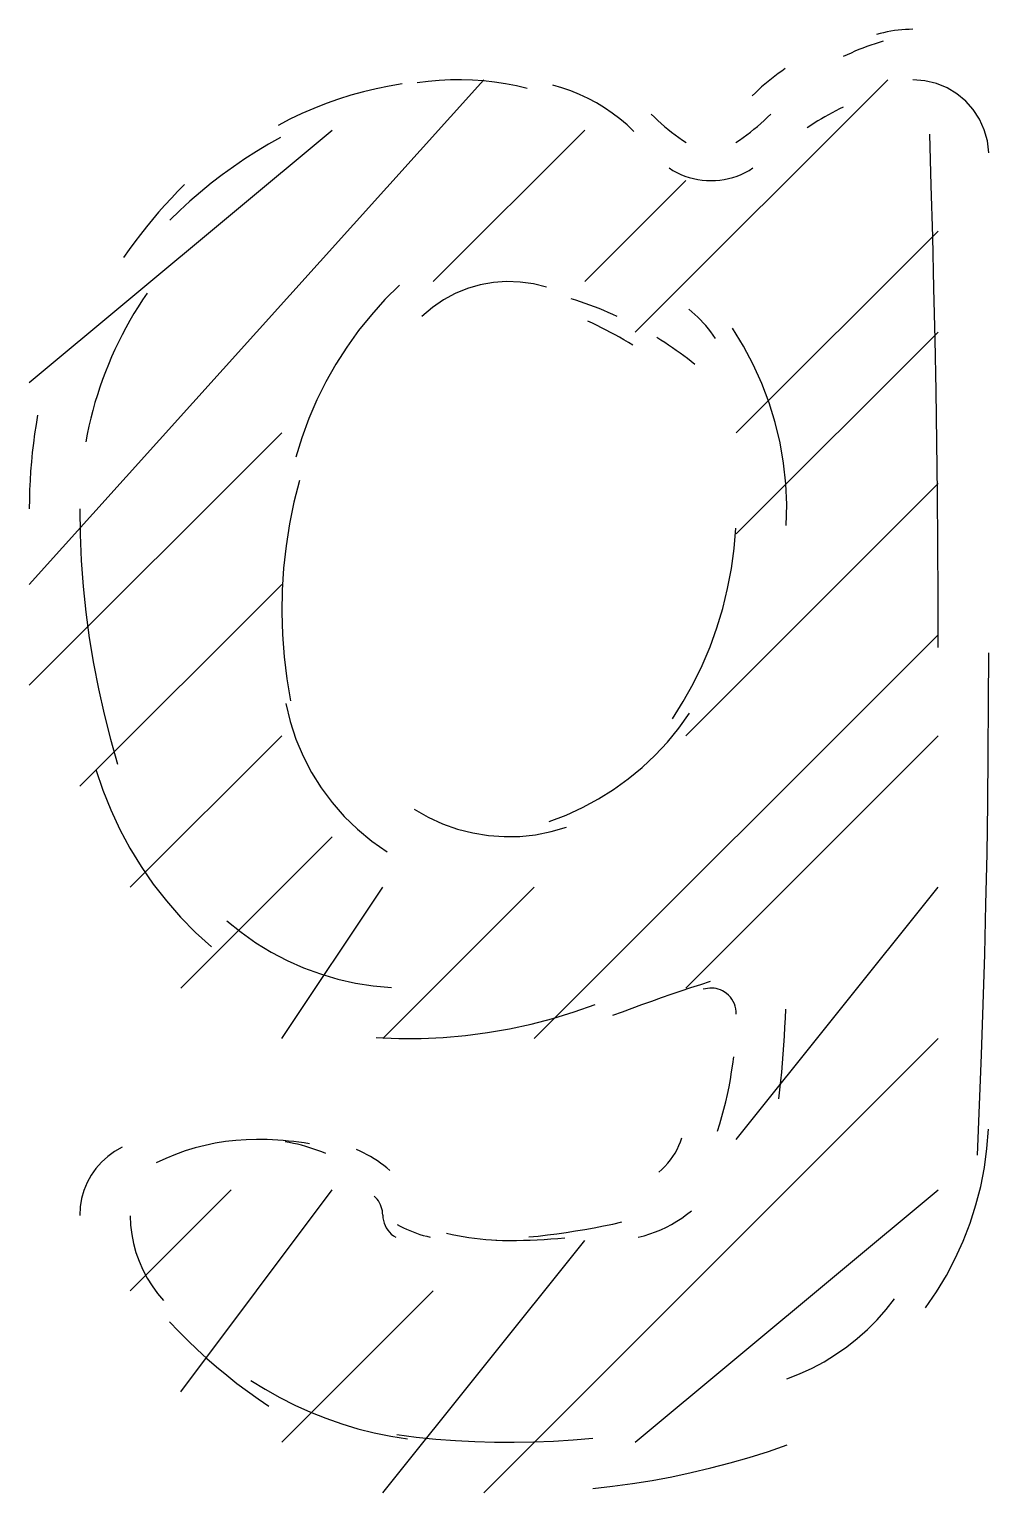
# Model space of a CAD drawing. Header units: millimetres. Extents: x 43 to 1147, y -811 to -31.
# Drawn here: x 773.8 to 776.08, y -789.76 to -786.28 of the extents above; entities that cross this region are included whole.
import ezdxf

# ---------------------------------------------------------------- set-up
doc = ezdxf.new("R2010")
doc.units = ezdxf.units.MM
doc.layers.add('EDITED_LINES', color=4, linetype='Continuous')

msp = doc.modelspace()

# ---------------------------------------------------------------- linework, layer by layer
at = {"layer": 'EDITED_LINES'}
for p, q in [((775.8218, -786.2904), (775.8133, -786.2928)), ((775.8303, -786.2882), (775.8218, -786.2904)), ((775.8389, -786.2863), (775.8303, -786.2882)), ((775.8475, -786.2846), (775.8389, -786.2863)), ((775.8562, -786.2832), (775.8475, -786.2846)), ((775.8649, -786.2821), (775.8562, -786.2832)), ((775.8736, -786.2812), (775.8649, -786.2821)), ((775.8824, -786.2805), (775.8736, -786.2812)), ((775.8912, -786.2802), (775.8824, -786.2805)), ((775.9, -786.28), (775.8912, -786.2802)), ((775.7622, -786.3324), (775.7529, -786.3365)), ((775.7717, -786.3285), (775.7622, -786.3324)), ((775.7811, -786.3247), (775.7717, -786.3285)), ((775.7907, -786.3211), (775.7811, -786.3247)), ((775.8002, -786.3176), (775.7907, -786.3211)), ((775.8099, -786.3143), (775.8002, -786.3176)), ((775.8196, -786.3111), (775.8099, -786.3143)), ((775.8293, -786.3081), (775.8196, -786.3111)), ((775.7436, -786.3407), (775.7344, -786.345)), ((775.7529, -786.3365), (775.7436, -786.3407)), ((773.8, -787.6), (774.88, -786.4)), ((774.7481, -786.4039), (774.7219, -786.4073)), ((774.7743, -786.4016), (774.7481, -786.4039)), ((774.8006, -786.4003), (774.7743, -786.4016)), ((774.8269, -786.4), (774.8006, -786.4003)), ((774.8532, -786.4008), (774.8269, -786.4)), ((774.8794, -786.4027), (774.8532, -786.4008)), ((774.9056, -786.4056), (774.8794, -786.4027)), ((774.9316, -786.4095), (774.9056, -786.4056)), ((775.24, -787), (775.84, -786.4)), ((775.5557, -786.404), (775.5479, -786.4105)), ((775.5636, -786.3976), (775.5557, -786.404)), ((775.5716, -786.3913), (775.5636, -786.3976)), ((775.5797, -786.3852), (775.5716, -786.3913)), ((775.588, -786.3793), (775.5797, -786.3852)), ((775.5963, -786.3735), (775.588, -786.3793)), ((775.9285, -786.4023), (775.9, -786.4)), ((775.9557, -786.4088), (775.9285, -786.4023)), ((774.5643, -786.4371), (774.5346, -786.4464)), ((774.5944, -786.4287), (774.5643, -786.4371)), ((774.6247, -786.4214), (774.5944, -786.4287)), ((774.6554, -786.4152), (774.6247, -786.4214)), ((774.6862, -786.41), (774.6554, -786.4152)), ((774.9575, -786.4145), (774.9316, -786.4095)), ((774.9832, -786.4205), (774.9575, -786.4145)), ((775.0656, -786.4192), (775.0438, -786.413)), ((775.0869, -786.4265), (775.0656, -786.4192)), ((775.1077, -786.4349), (775.0869, -786.4265)), ((775.128, -786.4444), (775.1077, -786.4349)), ((775.5254, -786.431), (775.5181, -786.4382)), ((775.5328, -786.4241), (775.5254, -786.431)), ((775.5403, -786.4172), (775.5328, -786.4241)), ((775.5479, -786.4105), (775.5403, -786.4172)), ((775.9811, -786.4193), (775.9557, -786.4088)), ((776.0044, -786.4334), (775.9811, -786.4193)), ((776.0252, -786.4507), (776.0044, -786.4334)), ((774.4761, -786.4683), (774.4475, -786.4807)), ((774.5052, -786.4568), (774.4761, -786.4683)), ((774.5346, -786.4464), (774.5052, -786.4568)), ((775.1478, -786.455), (775.128, -786.4444)), ((775.167, -786.4666), (775.1478, -786.455)), ((775.1855, -786.4793), (775.167, -786.4666)), ((775.7167, -786.4738), (775.7079, -786.4784)), ((775.7255, -786.4694), (775.7167, -786.4738)), ((775.7344, -786.465), (775.7255, -786.4694)), ((776.0432, -786.471), (776.0252, -786.4507)), ((776.058, -786.4938), (776.0432, -786.471)), ((774.4193, -786.4941), (774.3915, -786.5085)), ((774.4475, -786.4807), (774.4193, -786.4941)), ((775.2034, -786.4929), (775.1855, -786.4793)), ((775.2206, -786.5075), (775.2034, -786.4929)), ((775.2369, -786.523), (775.2206, -786.5075)), ((775.2781, -786.4818), (775.2858, -786.4893)), ((775.2858, -786.4893), (775.2936, -786.4967)), ((775.2936, -786.4967), (775.3015, -786.5039)), ((775.3015, -786.5039), (775.3096, -786.5109)), ((775.5304, -786.5109), (775.5384, -786.5039)), ((775.5384, -786.5039), (775.5464, -786.4967)), ((775.5464, -786.4967), (775.5542, -786.4893)), ((775.5542, -786.4893), (775.5618, -786.4818)), ((775.657, -786.5087), (775.6488, -786.5142)), ((775.6653, -786.5034), (775.657, -786.5087)), ((775.6737, -786.4981), (775.6653, -786.5034)), ((775.6822, -786.493), (775.6737, -786.4981)), ((775.6907, -786.488), (775.6822, -786.493)), ((775.6993, -786.4832), (775.6907, -786.488)), ((775.7079, -786.4784), (775.6993, -786.4832)), ((776.0693, -786.5188), (776.058, -786.4938)), ((773.8, -787.12), (774.52, -786.52)), ((774.3972, -786.5375), (774.3684, -786.5536)), ((774.76, -786.88), (775.12, -786.52)), ((775.3096, -786.5109), (775.3178, -786.5177)), ((775.3178, -786.5177), (775.3262, -786.5244)), ((775.3262, -786.5244), (775.3346, -786.531)), ((775.3346, -786.531), (775.3433, -786.5373)), ((775.3433, -786.5373), (775.352, -786.5435)), ((775.352, -786.5435), (775.3608, -786.5496)), ((775.4791, -786.5496), (775.488, -786.5435)), ((775.488, -786.5435), (775.4967, -786.5373)), ((775.4967, -786.5373), (775.5053, -786.531)), ((775.5053, -786.531), (775.5138, -786.5244)), ((775.5138, -786.5244), (775.5221, -786.5177)), ((775.5221, -786.5177), (775.5304, -786.5109)), ((775.9436, -786.6517), (775.9398, -786.5297)), ((776.0767, -786.5457), (776.0693, -786.5188)), ((774.3401, -786.5706), (774.3124, -786.5883)), ((774.3684, -786.5536), (774.3401, -786.5706)), ((776.0799, -786.5742), (776.0767, -786.5457)), ((774.2851, -786.6068), (774.2584, -786.6262)), ((774.3124, -786.5883), (774.2851, -786.6068)), ((775.3203, -786.6099), (775.3293, -786.6155)), ((775.5107, -786.6155), (775.5197, -786.6099)), ((774.1691, -786.649), (774.1532, -786.6652)), ((774.2323, -786.6462), (774.2068, -786.6671)), ((774.2584, -786.6262), (774.2323, -786.6462)), ((775.12, -786.88), (775.36, -786.64)), ((775.3293, -786.6155), (775.3386, -786.6205)), ((775.3386, -786.6205), (775.3481, -786.625)), ((775.3481, -786.625), (775.3579, -786.629)), ((775.3579, -786.629), (775.3679, -786.6323)), ((775.3679, -786.6323), (775.3781, -786.6351)), ((775.3781, -786.6351), (775.3884, -786.6372)), ((775.3884, -786.6372), (775.3988, -786.6388)), ((775.3988, -786.6388), (775.4094, -786.6397)), ((775.4094, -786.6397), (775.42, -786.64)), ((775.42, -786.64), (775.4306, -786.6397)), ((775.4306, -786.6397), (775.4411, -786.6388)), ((775.4411, -786.6388), (775.4516, -786.6372)), ((775.4516, -786.6372), (775.4619, -786.6351)), ((775.4619, -786.6351), (775.4721, -786.6323)), ((775.4721, -786.6323), (775.482, -786.629)), ((775.482, -786.629), (775.4918, -786.625)), ((775.4918, -786.625), (775.5014, -786.6205)), ((775.5014, -786.6205), (775.5107, -786.6155)), ((774.1376, -786.6816), (774.1223, -786.6983)), ((774.1532, -786.6652), (774.1376, -786.6816)), ((774.2068, -786.6671), (774.1819, -786.6886)), ((775.9469, -786.7738), (775.9436, -786.6517)), ((774.1074, -786.7153), (774.0927, -786.7325)), ((774.1223, -786.6983), (774.1074, -786.7153)), ((774.1576, -786.7109), (774.1339, -786.7339)), ((774.1819, -786.6886), (774.1576, -786.7109)), ((774.0784, -786.75), (774.0643, -786.7678)), ((774.0927, -786.7325), (774.0784, -786.75)), ((774.0506, -786.7858), (774.0372, -786.8041)), ((774.0643, -786.7678), (774.0506, -786.7858)), ((775.48, -787.24), (775.96, -786.76)), ((775.9499, -786.8958), (775.9469, -786.7738)), ((774.0372, -786.8041), (774.0242, -786.8226)), ((774.6794, -786.8882), (774.6451, -786.9226)), ((774.8718, -786.8879), (774.8415, -786.8966)), ((774.9029, -786.8823), (774.8718, -786.8879)), ((774.9344, -786.8801), (774.9029, -786.8823)), ((774.9662, -786.8811), (774.9344, -786.8801)), ((774.9979, -786.8856), (774.9662, -786.8811)), ((775.0293, -786.8936), (774.9979, -786.8856)), ((774.0693, -786.9236), (774.0588, -786.9398)), ((774.0801, -786.9075), (774.0693, -786.9236)), ((774.6451, -786.9226), (774.6129, -786.9587)), ((774.7843, -786.9236), (774.7578, -786.9417)), ((774.8123, -786.9086), (774.7843, -786.9236)), ((774.8415, -786.8966), (774.8123, -786.9086)), ((775.0991, -786.9244), (775.088, -786.9208)), ((775.1102, -786.9281), (775.0991, -786.9244)), ((775.9525, -787.0178), (775.9499, -786.8958)), ((774.0487, -786.9562), (774.0389, -786.9729)), ((774.0588, -786.9398), (774.0487, -786.9562)), ((774.6129, -786.9587), (774.5827, -786.9964)), ((774.7578, -786.9417), (774.7332, -786.9627)), ((775.1213, -786.932), (775.1102, -786.9281)), ((775.1323, -786.936), (775.1213, -786.932)), ((775.1433, -786.9401), (775.1323, -786.936)), ((775.1542, -786.9444), (775.1433, -786.9401)), ((775.165, -786.9488), (775.1542, -786.9444)), ((775.1758, -786.9534), (775.165, -786.9488)), ((775.1865, -786.9581), (775.1758, -786.9534)), ((775.1972, -786.9629), (775.1865, -786.9581)), ((775.3746, -786.9516), (775.3673, -786.9456)), ((775.3816, -786.9579), (775.3746, -786.9516)), ((775.3885, -786.9643), (775.3816, -786.9579)), ((774.0295, -786.9898), (774.0205, -787.0068)), ((774.0389, -786.9729), (774.0295, -786.9898)), ((774.5827, -786.9964), (774.5546, -787.0356)), ((775.1384, -786.9791), (775.1275, -786.9739)), ((775.1493, -786.9843), (775.1384, -786.9791)), ((775.1601, -786.9897), (775.1493, -786.9843)), ((775.1709, -786.9952), (775.1601, -786.9897)), ((775.1815, -787.0009), (775.1709, -786.9952)), ((775.3952, -786.9709), (775.3885, -786.9643)), ((775.4016, -786.9778), (775.3952, -786.9709)), ((775.4078, -786.9848), (775.4016, -786.9778)), ((775.4139, -786.9921), (775.4078, -786.9848)), ((775.4196, -786.9995), (775.4139, -786.9921)), ((775.4974, -787.0332), (775.4714, -786.9908)), ((774.0118, -787.0241), (774.0035, -787.0415)), ((774.0205, -787.0068), (774.0118, -787.0241)), ((775.1922, -787.0066), (775.1815, -787.0009)), ((775.2027, -787.0125), (775.1922, -787.0066)), ((775.2132, -787.0185), (775.2027, -787.0125)), ((775.2236, -787.0247), (775.2132, -787.0185)), ((775.2339, -787.0309), (775.2236, -787.0247)), ((775.3006, -787.019), (775.2911, -787.0132)), ((775.3099, -787.025), (775.3006, -787.019)), ((775.3192, -787.0311), (775.3099, -787.025)), ((775.3284, -787.0373), (775.3192, -787.0311)), ((775.4252, -787.0072), (775.4196, -786.9995)), ((775.4305, -787.015), (775.4252, -787.0072)), ((775.48, -787.48), (775.96, -787)), ((775.9547, -787.1399), (775.9525, -787.0178)), ((773.9955, -787.0591), (773.988, -787.0769)), ((774.0035, -787.0415), (773.9955, -787.0591)), ((774.5546, -787.0356), (774.5287, -787.0762)), ((775.3375, -787.0437), (775.3284, -787.0373)), ((775.3465, -787.0501), (775.3375, -787.0437)), ((775.3555, -787.0567), (775.3465, -787.0501)), ((775.3644, -787.0633), (775.3555, -787.0567)), ((775.3732, -787.0701), (775.3644, -787.0633)), ((775.5206, -787.077), (775.4974, -787.0332)), ((773.9808, -787.0948), (773.974, -787.1129)), ((773.988, -787.0769), (773.9808, -787.0948)), ((774.5287, -787.0762), (774.5049, -787.1182)), ((775.3819, -787.077), (775.3732, -787.0701)), ((775.5409, -787.122), (775.5206, -787.077)), ((773.9676, -787.131), (773.9617, -787.1493)), ((773.974, -787.1129), (773.9676, -787.131)), ((774.5049, -787.1182), (774.4835, -787.1614)), ((775.5582, -787.1681), (775.5409, -787.122)), ((773.9561, -787.1677), (773.9509, -787.1863)), ((773.9617, -787.1493), (773.9561, -787.1677)), ((774.4835, -787.1614), (774.4644, -787.2057)), ((775.5727, -787.2152), (775.5582, -787.1681)), ((775.9565, -787.262), (775.9547, -787.1399)), ((773.8197, -787.198), (773.816, -787.22)), ((773.9461, -787.2049), (773.9417, -787.2237)), ((773.9509, -787.1863), (773.9461, -787.2049)), ((774.4644, -787.2057), (774.4476, -787.2512)), ((773.8, -787.84), (774.4, -787.24)), ((773.816, -787.22), (773.8126, -787.2421)), ((773.9417, -787.2237), (773.9377, -787.2425)), ((775.5841, -787.2631), (775.5727, -787.2152)), ((773.8097, -787.2642), (773.8071, -787.2864)), ((773.8126, -787.2421), (773.8097, -787.2642)), ((773.9377, -787.2425), (773.9341, -787.2614)), ((774.4476, -787.2512), (774.4333, -787.2975)), ((775.5925, -787.3117), (775.5841, -787.2631)), ((775.958, -787.384), (775.9565, -787.262)), ((773.8049, -787.3086), (773.8031, -787.3308)), ((773.8071, -787.2864), (773.8049, -787.3086)), ((773.8031, -787.3308), (773.8018, -787.3531)), ((775.5978, -787.3608), (775.5925, -787.3117)), ((773.8008, -787.3754), (773.8002, -787.3977)), ((773.8018, -787.3531), (773.8008, -787.3754)), ((774.4421, -787.3528), (774.429, -787.4043)), ((775.36, -787.96), (775.96, -787.36)), ((775.6, -787.4102), (775.5978, -787.3608)), ((773.8002, -787.3977), (773.8, -787.42)), ((774.429, -787.4043), (774.4183, -787.4563)), ((775.599, -787.46), (775.6, -787.4102)), ((775.959, -787.5061), (775.958, -787.384)), ((773.92, -787.42), (773.9209, -787.4817)), ((773.9209, -787.4817), (773.9236, -787.5433)), ((774.4183, -787.4563), (774.4101, -787.5085)), ((775.475, -787.5146), (775.4788, -787.4661)), ((774.4101, -787.5085), (774.4043, -787.5611)), ((775.4686, -787.5626), (775.475, -787.5146)), ((775.9597, -787.6282), (775.959, -787.5061)), ((773.9236, -787.5433), (773.9281, -787.6047)), ((774.4043, -787.5611), (774.4009, -787.6138)), ((775.4596, -787.6101), (775.4686, -787.5626)), ((773.92, -788.08), (774.4, -787.6)), ((773.9281, -787.6047), (773.9344, -787.666)), ((774.4009, -787.6138), (774.4, -787.6666)), ((775.4482, -787.657), (775.4596, -787.6101)), ((775.4342, -787.7032), (775.4482, -787.657)), ((775.96, -787.7502), (775.9597, -787.6282)), ((773.9344, -787.666), (773.9425, -787.727)), ((774.4, -787.6666), (774.4015, -787.7195)), ((773.9425, -787.727), (773.9524, -787.7878)), ((774.4015, -787.7195), (774.4055, -787.7723)), ((775, -788.68), (775.96, -787.72)), ((775.4178, -787.7486), (775.4342, -787.7032)), ((775.399, -787.793), (775.4178, -787.7486)), ((776.0798, -787.8822), (776.08, -787.7627)), ((773.9524, -787.7878), (773.9641, -787.8483)), ((774.4055, -787.7723), (774.412, -787.8249)), ((775.3778, -787.8365), (775.399, -787.793)), ((774.412, -787.8249), (774.4209, -787.8773)), ((773.9641, -787.8483), (773.9776, -787.9084)), ((775.3542, -787.8788), (775.3778, -787.8365)), ((774.4099, -787.8829), (774.4201, -787.926)), ((775.3283, -787.9199), (775.3542, -787.8788)), ((776.079, -788.0017), (776.0798, -787.8822)), ((773.9776, -787.9084), (773.9928, -787.9681)), ((774.4201, -787.926), (774.4337, -787.9679)), ((775.3437, -787.9417), (775.3688, -787.9066)), ((773.9928, -787.9681), (774.0098, -788.0275)), ((774.04, -788.32), (774.4, -787.96)), ((774.4337, -787.9679), (774.4506, -788.0083)), ((775.3165, -787.9749), (775.3437, -787.9417)), ((775.36, -788.56), (775.96, -787.96)), ((775.2561, -788.0354), (775.2872, -788.0062)), ((775.2872, -788.0062), (775.3165, -787.9749)), ((776.0777, -788.1212), (776.079, -788.0017)), ((773.9585, -788.0404), (773.9747, -788.089)), ((774.4506, -788.0083), (774.4707, -788.0471)), ((775.2232, -788.0626), (775.2561, -788.0354)), ((774.4707, -788.0471), (774.4937, -788.084)), ((775.1886, -788.0875), (775.2232, -788.0626)), ((773.9747, -788.089), (773.9936, -788.1365)), ((774.4937, -788.084), (774.5197, -788.119)), ((775.1147, -788.1306), (775.1524, -788.1102)), ((775.1524, -788.1102), (775.1886, -788.0875)), ((773.9936, -788.1365), (774.0151, -788.1827)), ((774.5197, -788.119), (774.5484, -788.1519)), ((774.7146, -788.1344), (774.7477, -788.1534)), ((775.0757, -788.1485), (775.1147, -788.1306)), ((776.0759, -788.2407), (776.0777, -788.1212)), ((774.5484, -788.1519), (774.5799, -788.1824)), ((774.7477, -788.1534), (774.7822, -788.1692)), ((774.7822, -788.1692), (774.8177, -788.1818)), ((775.0354, -788.1639), (775.0757, -788.1485)), ((775.0404, -788.1879), (775.077, -788.1771)), ((774.0151, -788.1827), (774.0391, -788.2275)), ((774.16, -788.56), (774.52, -788.2)), ((774.5799, -788.1824), (774.6138, -788.2104)), ((774.6138, -788.2104), (774.6502, -788.2357)), ((774.8177, -788.1818), (774.854, -788.1911)), ((774.854, -788.1911), (774.891, -788.1972)), ((774.891, -788.1972), (774.9283, -788.1999)), ((774.9283, -788.1999), (774.9658, -788.1992)), ((774.9658, -788.1992), (775.0033, -788.1953)), ((775.0033, -788.1953), (775.0404, -788.1879)), ((774.0391, -788.2275), (774.0656, -788.2709)), ((776.0735, -788.3601), (776.0759, -788.2407)), ((774.0656, -788.2709), (774.0945, -788.3127)), ((774.0945, -788.3127), (774.1258, -788.3528)), ((774.1258, -788.3528), (774.1593, -788.3912)), ((774.4, -788.68), (774.64, -788.32)), ((774.64, -788.68), (775, -788.32)), ((775.48, -788.92), (775.96, -788.32)), ((776.0705, -788.4796), (776.0735, -788.3601)), ((774.1593, -788.3912), (774.195, -788.4277)), ((774.2695, -788.4003), (774.3031, -788.4274)), ((774.195, -788.4277), (774.2329, -788.4622)), ((774.3031, -788.4274), (774.3383, -788.4521)), ((774.3383, -788.4521), (774.375, -788.4745)), ((774.375, -788.4745), (774.4129, -788.4943)), ((776.067, -788.599), (776.0705, -788.4796)), ((774.4129, -788.4943), (774.452, -788.5117)), ((774.452, -788.5117), (774.4921, -788.5264)), ((774.4921, -788.5264), (774.5332, -788.5386)), ((774.5332, -788.5386), (774.575, -788.5481)), ((774.575, -788.5481), (774.6175, -788.5549)), ((774.6175, -788.5549), (774.6605, -788.5588)), ((775.3713, -788.5598), (775.348, -788.5676)), ((775.3947, -788.5522), (775.3713, -788.5598)), ((775.4181, -788.5446), (775.3947, -788.5522)), ((775.4068, -788.5615), (775.4017, -788.5629)), ((775.4119, -788.5606), (775.4068, -788.5615)), ((775.4171, -788.5601), (775.4119, -788.5606)), ((775.4222, -788.56), (775.4171, -788.5601)), ((775.4274, -788.5605), (775.4222, -788.56)), ((775.4324, -788.5613), (775.4274, -788.5605)), ((775.4374, -788.5626), (775.4324, -788.5613)), ((775.4423, -788.5643), (775.4374, -788.5626)), ((775.2783, -788.5917), (775.2551, -788.6)), ((775.3015, -788.5835), (775.2783, -788.5917)), ((775.3247, -788.5755), (775.3015, -788.5835)), ((775.348, -788.5676), (775.3247, -788.5755)), ((775.447, -788.5665), (775.4423, -788.5643)), ((775.4516, -788.569), (775.447, -788.5665)), ((775.4569, -788.5727), (775.4516, -788.569)), ((775.4617, -788.5769), (775.4569, -788.5727)), ((775.466, -788.5815), (775.4617, -788.5769)), ((775.4698, -788.5865), (775.466, -788.5815)), ((775.473, -788.5919), (775.4698, -788.5865)), ((775.4756, -788.5975), (775.473, -788.5919)), ((775.4777, -788.6034), (775.4756, -788.5975)), ((774.9929, -788.6455), (775.0442, -788.6321)), ((775.0442, -788.6321), (775.0949, -788.6165)), ((775.0949, -788.6165), (775.145, -788.5988)), ((775.2089, -788.6169), (775.1859, -788.6255)), ((775.232, -788.6083), (775.2089, -788.6169)), ((775.2551, -788.6), (775.232, -788.6083)), ((775.4791, -788.6096), (775.4777, -788.6034)), ((775.4798, -788.6159), (775.4791, -788.6096)), ((775.4799, -788.6223), (775.4798, -788.6159)), ((775.5958, -788.653), (775.5969, -788.6317)), ((775.5969, -788.6317), (775.5978, -788.6103)), ((776.0629, -788.7185), (776.067, -788.599)), ((774.8365, -788.6726), (774.889, -788.6657)), ((774.889, -788.6657), (774.9412, -788.6567)), ((774.9412, -788.6567), (774.9929, -788.6455)), ((775.5946, -788.6744), (775.5958, -788.653)), ((774.6247, -788.6777), (774.6778, -788.6798)), ((774.6778, -788.6798), (774.7309, -788.6796)), ((774.7309, -788.6796), (774.7838, -788.6772)), ((774.7838, -788.6772), (774.8365, -788.6726)), ((774.88, -789.76), (775.96, -788.68)), ((775.5916, -788.717), (775.5932, -788.6957)), ((775.5932, -788.6957), (775.5946, -788.6744)), ((775.4717, -788.7412), (775.474, -788.7232)), ((775.5899, -788.7383), (775.5916, -788.717)), ((776.0583, -788.8379), (776.0629, -788.7185)), ((775.4661, -788.7771), (775.4691, -788.7592)), ((775.4691, -788.7592), (775.4717, -788.7412)), ((775.5859, -788.7809), (775.588, -788.7596)), ((775.588, -788.7596), (775.5899, -788.7383)), ((775.4591, -788.8127), (775.4628, -788.795)), ((775.4628, -788.795), (775.4661, -788.7771)), ((775.5814, -788.8234), (775.5837, -788.8022)), ((775.5837, -788.8022), (775.5859, -788.7809)), ((775.4506, -788.848), (775.455, -788.8304)), ((775.455, -788.8304), (775.4591, -788.8127)), ((776.0532, -788.9573), (776.0583, -788.8379)), ((775.4407, -788.8829), (775.4458, -788.8655)), ((775.4458, -788.8655), (775.4506, -788.848)), ((775.4352, -788.9003), (775.4407, -788.8829)), ((776.0757, -788.9413), (776.0792, -788.8955)), ((774.0206, -788.9384), (774.0027, -788.9485)), ((774.1939, -788.9402), (774.1703, -788.9474)), ((774.2177, -788.9341), (774.1939, -788.9402)), ((774.2418, -788.929), (774.2177, -788.9341)), ((774.2661, -788.9251), (774.2418, -788.929)), ((774.2906, -788.9223), (774.2661, -788.9251)), ((774.3152, -788.9206), (774.2906, -788.9223)), ((774.34, -788.92), (774.3152, -788.9206)), ((774.3526, -788.9201), (774.34, -788.92)), ((774.3653, -788.9204), (774.3526, -788.9201)), ((774.3779, -788.9209), (774.3653, -788.9204)), ((774.3906, -788.9216), (774.3779, -788.9209)), ((774.4032, -788.9226), (774.3906, -788.9216)), ((774.4158, -788.9237), (774.4032, -788.9226)), ((774.4178, -788.9273), (774.4078, -788.9255)), ((774.4284, -788.925), (774.4158, -788.9237)), ((774.4276, -788.9293), (774.4178, -788.9273)), ((774.4374, -788.9315), (774.4276, -788.9293)), ((774.4409, -788.9266), (774.4284, -788.925)), ((774.4472, -788.9339), (774.4374, -788.9315)), ((774.4535, -788.9283), (774.4409, -788.9266)), ((774.4569, -788.9366), (774.4472, -788.9339)), ((774.466, -788.9302), (774.4535, -788.9283)), ((774.4665, -788.9396), (774.4569, -788.9366)), ((774.4761, -788.9427), (774.4665, -788.9396)), ((774.4856, -788.9461), (774.4761, -788.9427)), ((774.495, -788.9497), (774.4856, -788.9461)), ((774.586, -788.9477), (774.5774, -788.9439)), ((775.3345, -788.9523), (775.3394, -788.9436)), ((775.3394, -788.9436), (775.3438, -788.9346)), ((775.3438, -788.9346), (775.3476, -788.9254)), ((775.3476, -788.9254), (775.351, -788.916)), ((776.0696, -788.9867), (776.0757, -788.9413)), ((773.9715, -788.9739), (773.9584, -788.9889)), ((773.9863, -788.9604), (773.9715, -788.9739)), ((774.0027, -788.9485), (773.9863, -788.9604)), ((774.1243, -788.965), (774.1018, -788.9754)), ((774.1471, -788.9557), (774.1243, -788.965)), ((774.1703, -788.9474), (774.1471, -788.9557)), ((774.5043, -788.9536), (774.495, -788.9497)), ((774.5945, -788.9518), (774.586, -788.9477)), ((774.6029, -788.9562), (774.5945, -788.9518)), ((774.6111, -788.9608), (774.6029, -788.9562)), ((774.6192, -788.9657), (774.6111, -788.9608)), ((774.6271, -788.9708), (774.6192, -788.9657)), ((774.6349, -788.9762), (774.6271, -788.9708)), ((774.6425, -788.9819), (774.6349, -788.9762)), ((775.3105, -788.9839), (775.3172, -788.9765)), ((775.3172, -788.9765), (775.3234, -788.9687)), ((775.3234, -788.9687), (775.3292, -788.9607)), ((775.3292, -788.9607), (775.3345, -788.9523)), ((773.947, -789.0052), (773.9375, -789.0226)), ((773.9584, -788.9889), (773.947, -789.0052)), ((774.6499, -788.9877), (774.6425, -788.9819)), ((774.6571, -788.9938), (774.6499, -788.9877)), ((775.296, -788.9976), (775.3034, -788.991)), ((775.3034, -788.991), (775.3105, -788.9839)), ((776.0609, -789.0315), (776.0696, -788.9867)), ((773.9299, -789.0411), (773.9244, -789.0604)), ((773.9375, -789.0226), (773.9299, -789.0411)), ((774.04, -789.28), (774.28, -789.04)), ((774.16, -789.52), (774.52, -789.04)), ((775.24, -789.64), (775.96, -789.04)), ((776.0496, -789.0756), (776.0609, -789.0315)), ((773.9211, -789.0803), (773.92, -789.1008)), ((773.9244, -789.0604), (773.9211, -789.0803)), ((774.6231, -789.0583), (774.6194, -789.0547)), ((774.6265, -789.0622), (774.6231, -789.0583)), ((774.6296, -789.0663), (774.6265, -789.0622)), ((774.6323, -789.0706), (774.6296, -789.0663)), ((774.6346, -789.0751), (774.6323, -789.0706)), ((774.6365, -789.0799), (774.6346, -789.0751)), ((774.638, -789.0847), (774.6365, -789.0799)), ((774.6391, -789.0897), (774.638, -789.0847)), ((776.0358, -789.119), (776.0496, -789.0756)), ((774.04, -789.1014), (774.0409, -789.1237)), ((774.6397, -789.0948), (774.6391, -789.0897)), ((774.64, -789.1), (774.6397, -789.0948)), ((774.64, -789.1), (774.6404, -789.1065)), ((774.6404, -789.1065), (774.6414, -789.1128)), ((774.6414, -789.1128), (774.6431, -789.1189)), ((774.6431, -789.1189), (774.6454, -789.1248)), ((775.1864, -789.121), (775.2083, -789.1161)), ((775.3264, -789.1218), (775.3387, -789.1146)), ((775.3387, -789.1146), (775.3506, -789.1068)), ((775.3506, -789.1068), (775.3621, -789.0984)), ((775.3621, -789.0984), (775.3733, -789.0894)), ((776.0194, -789.1615), (776.0358, -789.119)), ((774.0409, -789.1237), (774.0435, -789.1458)), ((774.0435, -789.1458), (774.0477, -789.1675)), ((774.6454, -789.1248), (774.6483, -789.1304)), ((774.6483, -789.1304), (774.6518, -789.1356)), ((774.6518, -789.1356), (774.6558, -789.1405)), ((774.6558, -789.1405), (774.6603, -789.145)), ((774.6603, -789.145), (774.6653, -789.1489)), ((774.6653, -789.1489), (774.6708, -789.1524)), ((774.674, -789.1221), (774.6815, -789.1261)), ((774.6815, -789.1261), (774.689, -789.1299)), ((774.689, -789.1299), (774.6967, -789.1335)), ((774.6967, -789.1335), (774.7044, -789.1368)), ((774.7044, -789.1368), (774.7122, -789.1399)), ((774.7122, -789.1399), (774.7201, -789.1429)), ((774.7201, -789.1429), (774.7281, -789.1456)), ((774.7281, -789.1456), (774.7362, -789.148)), ((774.7362, -789.148), (774.7444, -789.1503)), ((774.7444, -789.1503), (774.7526, -789.1523)), ((774.7916, -789.1431), (774.8047, -789.146)), ((774.8047, -789.146), (774.8179, -789.1486)), ((774.8179, -789.1486), (774.8312, -789.151)), ((774.8312, -789.151), (774.8445, -789.1531)), ((774.8445, -789.1531), (774.8578, -789.1549)), ((774.8578, -789.1549), (774.8712, -789.1564)), ((774.9871, -789.1519), (775.0094, -789.1496)), ((775.0094, -789.1496), (775.0316, -789.1471)), ((775.0316, -789.1471), (775.0539, -789.1442)), ((775.0397, -789.1564), (775.0561, -789.1551)), ((775.0539, -789.1442), (775.0761, -789.141)), ((775.0561, -789.1551), (775.0725, -789.1536)), ((775.0761, -789.141), (775.0982, -789.1376)), ((775.0982, -789.1376), (775.1203, -789.1339)), ((775.1203, -789.1339), (775.1424, -789.1299)), ((775.1424, -789.1299), (775.1644, -789.1256)), ((775.1644, -789.1256), (775.1864, -789.121)), ((775.2469, -789.1524), (775.2608, -789.1489)), ((775.2608, -789.1489), (775.2744, -789.1447)), ((775.2744, -789.1447), (775.2879, -789.1399)), ((775.2879, -789.1399), (775.301, -789.1345)), ((775.301, -789.1345), (775.3139, -789.1285)), ((775.3139, -789.1285), (775.3264, -789.1218)), ((774.0477, -789.1675), (774.0535, -789.1889)), ((774.0535, -789.1889), (774.0608, -789.2097)), ((774.64, -789.76), (775.12, -789.16)), ((774.8712, -789.1564), (774.8846, -789.1577)), ((774.8846, -789.1577), (774.898, -789.1587)), ((774.898, -789.1587), (774.9114, -789.1594)), ((774.9084, -789.1597), (774.9248, -789.16)), ((774.9114, -789.1594), (774.9249, -789.1599)), ((774.9248, -789.16), (774.9412, -789.16)), ((774.9412, -789.16), (774.9577, -789.1599)), ((774.9577, -789.1599), (774.9741, -789.1596)), ((774.9741, -789.1596), (774.9905, -789.1591)), ((774.9905, -789.1591), (775.0069, -789.1584)), ((775.0069, -789.1584), (775.0233, -789.1575)), ((775.0233, -789.1575), (775.0397, -789.1564)), ((776.0006, -789.203), (776.0194, -789.1615)), ((774.0608, -789.2097), (774.0696, -789.2299)), ((775.9793, -789.2433), (776.0006, -789.203)), ((774.0696, -789.2299), (774.0799, -789.2495)), ((774.0799, -789.2495), (774.0916, -789.2683)), ((775.9556, -789.2825), (775.9793, -789.2433)), ((774.0916, -789.2683), (774.1047, -789.2862)), ((774.1047, -789.2862), (774.1193, -789.3032)), ((774.4, -789.64), (774.76, -789.28)), ((775.9296, -789.3204), (775.9556, -789.2825)), ((775.8145, -789.3487), (775.8359, -789.3244)), ((775.8359, -789.3244), (775.8559, -789.2987)), ((774.1332, -789.3536), (774.1545, -789.3762)), ((775.7918, -789.3716), (775.8145, -789.3487)), ((774.1545, -789.3762), (774.1764, -789.3982)), ((774.1764, -789.3982), (774.1988, -789.4197)), ((775.7425, -789.4131), (775.7677, -789.3931)), ((775.7677, -789.3931), (775.7918, -789.3716)), ((774.1988, -789.4197), (774.2217, -789.4407)), ((775.6886, -789.4484), (775.7161, -789.4316)), ((775.7161, -789.4316), (775.7425, -789.4131)), ((774.2217, -789.4407), (774.2451, -789.461)), ((774.2451, -789.461), (774.2691, -789.4808)), ((775.6306, -789.4772), (775.6601, -789.4637)), ((775.6601, -789.4637), (775.6886, -789.4484)), ((774.2691, -789.4808), (774.2935, -789.5)), ((774.2935, -789.5), (774.3183, -789.5186)), ((774.3268, -789.4928), (774.3608, -789.514)), ((775.6003, -789.489), (775.6306, -789.4772)), ((774.3183, -789.5186), (774.3437, -789.5366)), ((774.3437, -789.5366), (774.3694, -789.5539)), ((774.3608, -789.514), (774.3957, -789.5337)), ((774.3957, -789.5337), (774.4314, -789.5518)), ((774.4314, -789.5518), (774.4679, -789.5682)), ((774.4679, -789.5682), (774.505, -789.583)), ((774.505, -789.583), (774.5427, -789.5962)), ((774.5427, -789.5962), (774.581, -789.6077)), ((774.581, -789.6077), (774.6198, -789.6174)), ((774.6198, -789.6174), (774.6591, -789.6255)), ((774.6591, -789.6255), (774.6987, -789.6318)), ((774.6732, -789.6219), (774.7195, -789.6276)), ((774.7195, -789.6276), (774.766, -789.6323)), ((774.766, -789.6323), (774.8125, -789.6359)), ((774.8125, -789.6359), (774.8591, -789.6383)), ((774.8591, -789.6383), (774.9057, -789.6397)), ((774.9057, -789.6397), (774.9524, -789.6399)), ((774.9524, -789.6399), (774.999, -789.6391)), ((774.999, -789.6391), (775.0457, -789.6371)), ((775.0457, -789.6371), (775.0923, -789.6341)), ((775.0923, -789.6341), (775.1388, -789.6299)), ((775.4653, -789.6891), (775.511, -789.6759)), ((775.511, -789.6759), (775.5563, -789.6617)), ((775.5563, -789.6617), (775.6013, -789.6463)), ((775.3732, -789.7121), (775.4194, -789.7011)), ((775.4194, -789.7011), (775.4653, -789.6891)), ((775.1388, -789.75), (775.186, -789.7447)), ((775.186, -789.7447), (775.2331, -789.7382)), ((775.2331, -789.7382), (775.28, -789.7306)), ((775.28, -789.7306), (775.3267, -789.7219)), ((775.3267, -789.7219), (775.3732, -789.7121))]:
    msp.add_line(p, q, dxfattribs=at)

doc.saveas('drawing.dxf')
